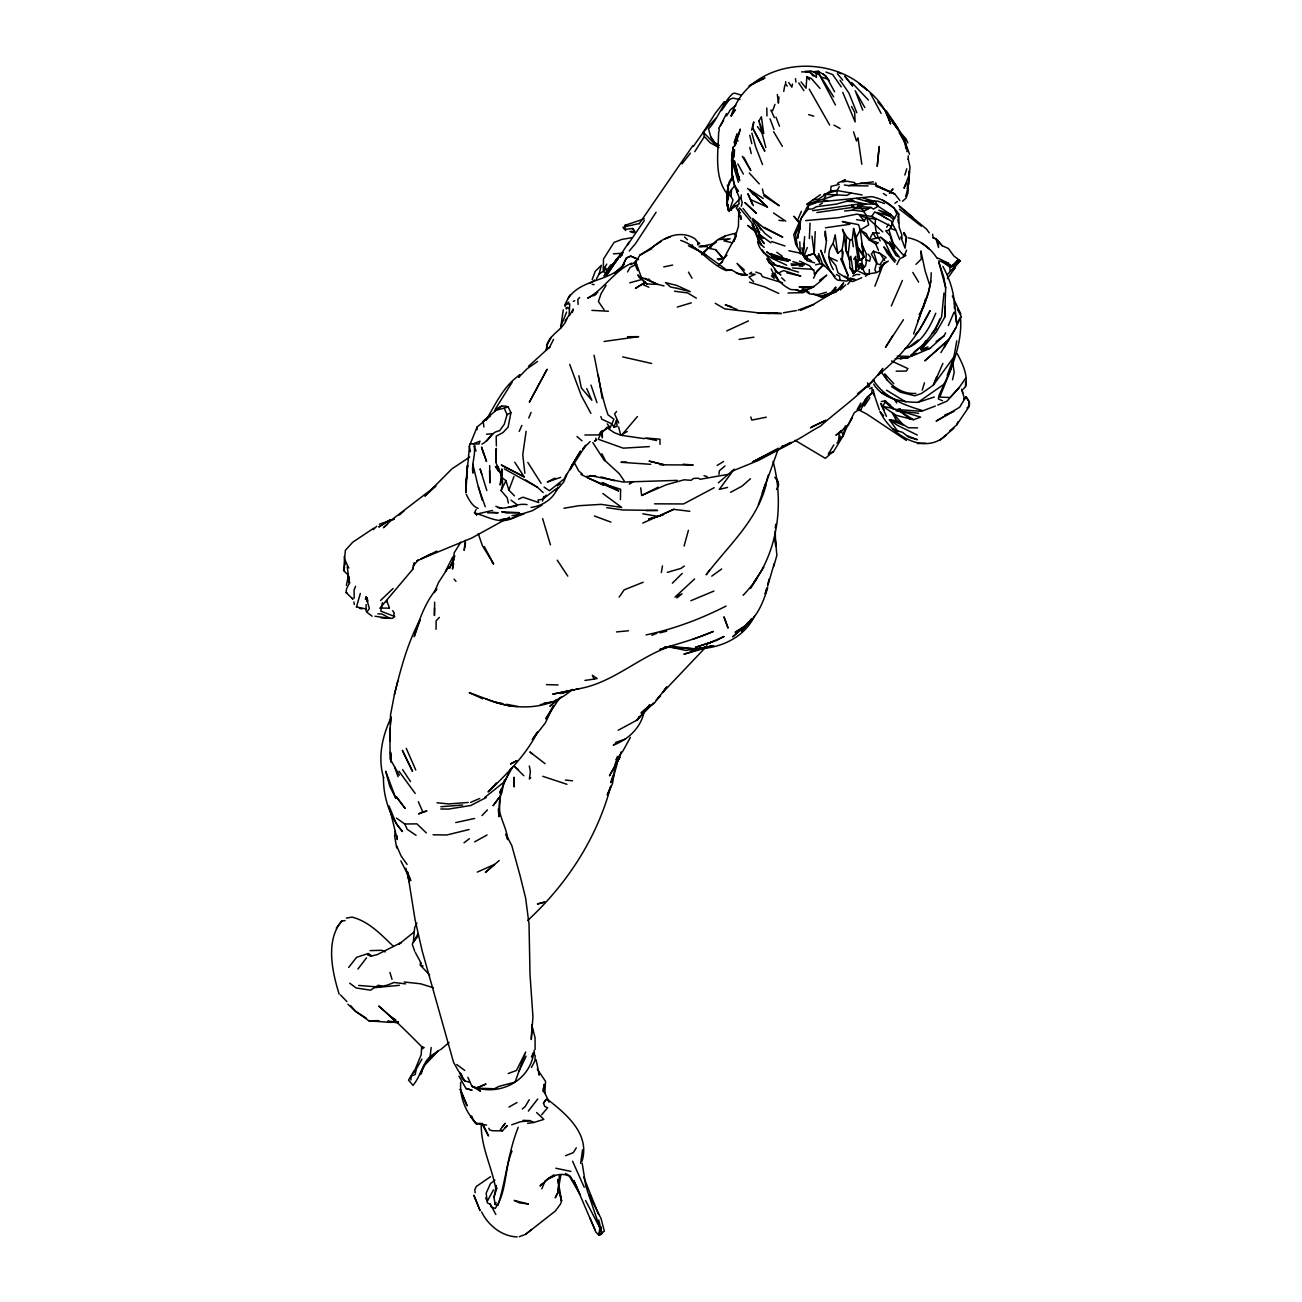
<?xml version="1.0" encoding="UTF-8"?>
<svg xmlns="http://www.w3.org/2000/svg" width="1302" height="1302" viewBox="0 0 1302 1302"><rect width="100%" height="100%" fill="white"/><g stroke="black" fill="none" stroke-linecap="round" stroke-linejoin="round"><path stroke-width="1.5" d="M498.389 467.304L498.389 471.047L495.411 466.572C502.312 472.87 504.134 481.968 501.091 490.61L507.227 497.738L508.366 503.044M732.147 172.157L732.212 151.683M499.04 470.575L495.802 462.064L495.867 448.995M963.285 389.086L965.547 386.58L965.596 381.746M957.54 322.457L960.502 317.574C962.715 345.697 949.663 371.558 939.832 397.077L949.955 397.549L958.89 387.931L965.645 378.264M501.888 476.076L501.97 468.932L500.163 484.93L502.214 477.736L505.941 480.715L508.87 490.154L514.485 495.867M814.661 262.858L806.996 260.677L807.11 255.745L814.206 253.565L819.772 262.711L817.851 255.778M954.382 308.428C954.822 293.699 949.728 279.23 942.892 266.357M434.559 607.888L434.429 615.488L434.64 602.191M436.024 629.305L436.154 620.745L439.376 617.441M620.436 499.626L620.631 489.259L610.54 485.988M738.787 208.743L738.462 226.255L733.791 241.537L736.346 235.516M366.008 611.094L366.155 604.519M624.439 264.176C608.734 283.657 575.728 277.879 565.296 304.196L564.97 306.214L566.142 304.245L569.739 303.822L569.088 315.263L565.068 320.91M804.652 236.573L803.253 253.385L807.028 257.991L811.585 261.035M825.501 227.769L849.994 224.27L842.28 221.486L858.555 224.66L860.28 229.933L863.844 257.308L861.729 259.684L859.743 259.993L856.26 237.517L853.607 228.501L852.257 239.568L849.864 239.731L846.544 236.785L842.443 229.282L844.38 235.467L842.117 249.626L842.28 259.342L847.993 275.389L847.602 278.677L855.284 279.702L850.108 277.928M727.509 198.978L727.851 187.423L729.25 181.71L732.31 176.958L731.61 159.902L733.286 146.768L733.01 164.491L738.429 182.264M835.705 287.254L832.694 292.787L823.954 297.214L820.374 296.482L830.562 293.048L835.705 287.254L835.558 292.185L820.374 296.482L813.18 294.203M477.037 429.644L477.134 426.991L490.48 415.924M945.643 332.824L944.096 335.802L929.84 348.464L921.181 349.701L936.268 332.091L944.682 317.346L945.675 287.807L943.836 277.293L938.905 262.402L945.675 287.807M856.26 237.517L860.28 229.933L868.711 224.904L866.172 215.042L861.175 207.864L858.555 206.416L858.213 204.105L812.725 210.647M504.346 779.996L501.791 792.983L498.422 799.282L499.284 797.605M466.621 476.353L467.548 465.156L465.742 492.612C465.758 477.053 468.557 461.201 469.355 446.081L477.134 426.991M807.11 255.745L814.206 253.565L815.231 231.642M495.802 462.064L496.387 448.36M906.924 151.699L907.071 148.379M908.178 159.349L908.324 155.833M902.514 201.289L906.208 197.871L907.543 193.852L909.414 172.271M809.356 238.526L810.039 223.179M805.661 220.591L838.374 217.727L856.732 214.179L871.77 216.457L875.514 219.257C874.651 226.678 876.034 234.572 880.233 240.854M582.027 1161.205C590.343 1134.123 566.468 1114.203 547.605 1099.458L549.118 1102.045L544.09 1091.434L544.773 1093.42L545.571 1081.392L537.287 1069.202M785.708 81.652L785.594 84.012L787.238 86.127M919.163 314.693C926.536 302.097 931.158 287.449 931.223 272.753M944.682 317.346L945.219 306.475M799.77 241.846L800.323 253.89M907.543 193.852L907.51 184.819M893.27 409.267L885.181 402.074L885.262 400.707L881.291 401.602M560.576 328.381L563.278 309.827M728.143 204.381L728.436 210.306C725.719 199.711 725.621 186.528 733.091 177.69L731.87 173.101L734.637 185.73L739.357 198.002L741.066 198.05L741.277 194.926M734.1 157.103L734.523 149.649M734.735 145.922L735.06 140.323M839.253 186.691L837.105 190.548L836.861 194.844L806.622 204.268L820.439 194.698M846.544 236.785L845.779 250.098L849.555 260.14L849.832 267.382L853.347 273.713L855.951 271.19L856.488 267.463L855.739 256.315L853.738 259.196M465.742 492.612L466.376 481.659M729.315 210.631L729.136 211.608L733.01 199.971L731.089 196.635L731.512 189.587L734.637 185.73L732.31 176.958M348.643 576.786L349.473 583.182L346.609 588.537L346.039 592.508L352.956 599.18L351.914 598.025M460.729 1082.239C459.362 1097.602 466.507 1113.568 477.15 1124.342M812.513 199.841L818.372 199.222L830.757 190.792L831.067 186.3L839.22 184.445M872.08 388.81L871.803 392.765L874.57 394.587M943.983 293.015L941.623 316.809L933.632 332.807M965.547 386.58C968.216 374.797 962.471 363.811 957.263 353.672M819.983 88.422L811.309 78.462L806.849 76.818L806.068 88.194L801.072 81.912M873.268 389.672L874.456 395.922M908.861 180.571L909.968 166.933L908.21 158.86M778.938 96.983L778.417 103.151L777.327 94.525M500.749 791.909L498.878 816.679L498.34 808.916M557.484 1193.202L555.254 1197.84L557.761 1192.925L560.902 1174.648M535.138 1049.445L535.041 1037.482L531.704 1024.837M557.761 1192.925L559.355 1175.722M800.063 226.206L799.705 229.917L799.2 222.43L808.623 204.219L808.168 209.15L800.99 218.378L799.933 225.344M803.253 253.385L804.278 243.246M465.221 540.314L464.179 550.372L465.546 542.983M606.504 275.536L629.436 241.651M859.743 259.993L863.844 257.308L861.566 243.393L866.383 254.134L865.749 259.749L866.627 260.254L865.586 265.738L862.803 268.782L861.908 269.172L864.007 266.373L862.201 263.98L860.183 263.606L859.711 267.984L858.099 269.335M366.725 601.28L367.083 597.976L365.292 599.18L366.676 598.057L366.008 596.707L369.394 608.571L366.806 612.184L372.063 616.204M413.434 940.793L414.654 927.561L416.949 923.199M853.347 273.713L850.824 256.315L849.555 260.14L848.237 254.004L849.864 239.731M496.404 1185.748L495.948 1189.654C492.205 1167.796 481.138 1147.664 481.219 1124.977M718.964 474.319L719.371 470.771L725.019 465.953M410.846 1079.96L411.286 1076.136L415.143 1074.541L416.412 1068.828L421.929 1059.112M414.085 1070.797L408.519 1080.107L413.011 1085.347C420.53 1076.608 421.881 1064.662 430.132 1056.459L431.19 1047.508M473.391 469.924L472.886 473.131C471.405 463.984 475.718 455.195 474.237 446.195L475.295 446.081M608.571 427.463L610.133 427.74L613.926 419.26L608.001 414.785C601.312 395.548 598.204 375.367 594.054 355.202M466.149 481.594L467.418 471.454M842.28 259.342L843.143 252.604L842.117 249.626L837.756 253.337L833.068 243.523L835.152 234.783L837.756 253.337M582.173 1163.142L585.867 1186.236L599.848 1227.819L598.855 1235.191L604.356 1231.155L600.792 1217.647M775.243 528.059L775.764 524.218M824.801 252.637L826.477 240.658L825.322 231.056L824.801 235.336L826.477 240.658M389.916 728.143L390.079 758.92L399.34 775.211M390.421 724.514L391.186 719.078M526.122 431.239L522.753 454.837L524.869 473.261M395.369 831.067L394.62 836.161L396.703 847.976M580.594 1163.386L582.58 1149.812M346.625 573.645L343.614 570.504L345.355 550.372L352.744 542.185L373.853 528.124M496.306 1185.438L494.028 1197.173L495.069 1204.464L497.982 1205.261C506.087 1179.791 508.057 1152.416 518.245 1127.32M752.621 129.37L753.793 121.9L751.579 130.119M386.45 601.947L386.661 600.515L389.444 607.904M661.351 572.538L662.474 565.914M905.606 241.879L906.436 237.013L904.109 232.57L904.564 235.288L906.436 237.013L905.085 248.21L900.805 236.964L901.879 238.478L901.749 235.027M783.739 91.352L784.878 85.021M947.205 375.367L953.861 357.074L956.791 340.864M512.158 382.251L495.134 409.381L501.758 406.094L505.485 406.061L508.138 406.891L510.937 412.669L508.089 427.137L503.028 432.524L496.192 436.219L496.371 445.902M600.759 1234.752L601.068 1233.157L598.855 1235.191L595.893 1232.099L573.824 1180.605L579.976 1194.357L569.348 1176.113C561.276 1172.239 551.69 1175.511 545.115 1180.898L541.811 1188.807M419.928 619.996C407.396 643.302 400.707 669.082 394.408 694.633L390.535 714.782L389.982 741.326M719.339 129.224L718.606 132.918C718.102 153.717 713.724 178.228 728.485 195.625M614.056 427.154L616.448 420.058L617.099 426.405L614.056 427.154L612.021 423.98L601.817 419.195L600.857 416.575M346.397 585.428L348.155 576.753M726.858 204.691L729.006 194.063L731.512 189.587M382.43 602.696L380.737 611.077L394.571 616.497L392.667 618.255L389.982 618.369L375.025 616.253M453.649 563.506L452.478 569.072L454.17 552.764L460.81 542.218M792.495 84.06L791.844 87.169L788.735 82.531M422.141 1070.081L421.376 1073.694L419.993 1074.541L424.387 1065.052M930.816 281.053L928.456 292.071L917.959 320.894M829.52 454.398L833.378 451.924L843.224 435.714L845.356 425.835M483.921 426.991L483.107 421.181L496.42 410.114L504.167 408.144L507.064 414.638L504.281 424.306L499.561 430.799C490.805 431.759 488.917 440.825 481.919 444.112M734.279 146.556L737.127 133.829L734.068 142.65M952.527 379.745L954.22 372.356L952.462 361.11M891.203 227.004L893.595 219.42L896.932 213.951L894.816 209.996M615.846 761.605L614.56 767.106L619.638 757.601L621.135 751.986M394.408 694.633L397.777 681.125M741.261 206.286L742.221 202.542L740.773 197.806L732.782 206.123L735.256 206.172L739.031 204.056L738.722 199.092M923.427 307.239L925.576 298.89M596.479 278.872L599.164 273.876L601.394 265.25L595.291 271.272L592.15 279.588M572.392 312.415L573.271 309.046L569.446 315.572M343.614 570.504L344.591 566.761M738.055 136.564L740.317 129.093L735.158 145.271L737.485 138.305M766.65 588.406L765.169 593.989L767.122 587.951M767.643 584.679L769.14 579.097M661.156 241.44L639.917 255.143L634.741 263.46L637.589 270.539M952.071 270.409L960.079 260.677L957.686 259.961L957.068 262.255L960.079 260.677L953.878 256.006L948.279 248.422L942.16 245.736L935.975 238.901L933.143 237.908L932.623 234.23M883.228 264.583L883.7 262.825M684.087 546.075L688.416 530.305M379.793 608.327L412.571 569.495L413.108 567.526M601.15 1226.972L598.855 1235.191L602.094 1233.612L598.692 1219.99M412.571 569.495L414.199 563.652M764.958 486.948L768.245 475.181M897.81 217.271L898.722 214.065C892.765 204.495 882.512 198.783 871.624 196.651L814.759 202.428M356.52 606.813L360.329 593.452M773.713 566.468L776.903 555.384L775.325 539.126M767.659 586.079L774.185 563.636M907.315 188.725L908.959 183.077M853.607 228.501L858.311 261.165L857.269 264.68L858.864 269.123M494.028 1197.173L496.794 1187.896L495.981 1190.565M881.535 266.064L880.136 269.237L879.387 267.349M922.272 390.112L924.469 382.788M511.995 1151.082C504.232 1169.424 506.983 1192.046 495.183 1208.451L491.212 1206.938L490.284 1204.204L487.387 1202.983L486.167 1193.234L490.496 1183.599L494.923 1180.182M720.413 125.61L726.5 113.551M644.539 709.411C642.016 726.597 629.11 739.259 613.258 745.151L616.562 743.019M904.841 175.038L906.794 168.821M414.28 562.659L413.255 565.882L418.219 560.023L416.689 561.211L431.271 553.822M500.961 789.37L499.789 792.951L510.53 768.912M613.079 775.227L610.687 782.6L613.079 778.238L617.018 764.274L616.92 760.449M861.908 269.172L862.754 266.584L860.183 263.606M905.606 196.309L907.771 189.783M762.24 492.986L765.25 484.084M542.429 501.172L544.073 496.387L542.674 499.317L538.068 500.001L538.702 502.572L523.013 497.201L518.473 499.203M467.857 1077.307L471.894 1086.193L476.841 1088.179L494.304 1088.765L499.122 1086.324L515.12 1082.125L525.65 1052.049L516.487 1070.439L508.236 1073.532M778.303 448.913L758.334 504.639M913.613 333.817L923.574 305.775M420.123 620.143L414.215 636.694C419.032 619.719 425.266 602.452 436.675 588.716M906.501 250.196L905.313 253.516L903.279 255.127L892.342 242.432L890.34 237.045M421.295 962.894L420.416 965.287L429.595 974.97M907.299 185.389L909.301 179.936L908.845 171.246M913.467 419.716L899.226 410.667L920.628 417.112L913.467 419.716L896.053 415.305L883.114 406.501L885.262 400.707L894.409 409.316L921.458 411.302L935.357 406.045M774.983 104.372L772.639 110.67L770.914 110.182L774.381 117.603M765.934 485.369C756.722 520.979 727.737 546.335 706.172 574.817L709.639 569.999M743.084 595.291C777.017 560.755 785.122 506.852 773.079 461.429M508.87 490.154L513.981 476.532M818.323 71.398L825.907 75.858L834.598 91.775M804.717 254.297L807.256 247.559M767.708 587.446C762.435 605.935 753.744 624.26 735.093 632.251L745.932 625.188L751.645 618.792L741.456 631.551L747.966 622.454M617.425 756.429L616.041 760.091L622.909 750.994L630.412 737.355M962.145 390.34L964.489 399.258L959.623 407.266L936.105 421.164L951.404 412.49M908.552 176.437L904.06 188.237L905.899 183.647M874.911 286.212L882.821 265.494M531.086 507.422C542.462 505.876 553.773 498.894 557.516 487.615M391.316 717.044C382.349 735.89 377.499 757.146 383.569 777.652M577.86 455.423L567.493 473.31M936.708 376.717L933.355 385.132L921.523 393.464L914.769 395.792L900.349 392.211L891.593 386.629M949.663 430.913L956.644 424.973L957.898 421.832M561.243 325.354L566.598 312.073M355.592 586.274L354.079 590.001L354.209 598.155M528.758 418.007L531.086 412.425M840.311 436.105L838.13 441.101L843.224 435.714L846.918 426.861M567.265 473.586L563.733 481.968L556.345 490.594M413.71 1072.897L421.181 1054.783L421.669 1046.662C407.786 1032.665 393.92 1018.848 378.719 1006.039L395.954 1021.614L391.284 1016.976L395.775 1019.905M948.361 325.565L953.992 312.252M572.245 464.733L570.081 469.827L585.786 445.251L583.231 448.376M801.186 253.662L797.361 246.843L795.506 234.36L800.242 224.335L797.573 238.152L800.242 224.335L797.41 220.656L801.397 211.315M454.837 555.987L449.418 568.388L453.959 559.616M625.253 226.385L625.823 225.051L644.376 218.785M891.3 305.954L902.416 280.451M531.428 1057.078L533.364 1052.651M942.502 400.739L938.351 398.965L939.067 395.303L951.29 368.206M942.892 363.421L933.355 385.132L953.861 357.074M735.386 110.068L731.122 115.943C748.357 59.42 828.625 51.462 867.23 90.196L859.222 83.849C873.577 93.549 886.06 106.878 890.568 123.999L885.034 110.296L877.825 102.061M519.205 431.418L521.874 425.428M940.939 352.582L955.749 328.006L960.502 317.574M813.587 278.221L816.875 271.06L823.385 264.892M935.764 313.212C929.677 327.746 921.214 344.07 904.939 348.692M724.286 101.621L715.107 113.551L703.308 132.251L704.382 136.596L710.127 142.732L717.321 146.621L710.876 137.101L708.548 128.947C718.378 118.287 722.187 103.59 732.587 93.76L734.653 93.093L741.245 95.144M776.513 489.487L778.71 484.783L776.366 478.225M519.238 1070.749L526.073 1056.166M475.165 1192.795L474.791 1189.735L476.353 1186.431L490.496 1176.699M553.366 706.107L545.326 722.984L532.306 739.569L536.538 733.254M639.152 716.621L637.557 719.908L649.682 704.821L643.66 711.901M833.068 243.523C826.526 251.384 828.495 261.49 833.313 269.579M501.091 490.61L505.941 480.715M850.304 420.741L854.226 412.767L858.555 409.821L860.801 409.739L867.555 396.833L871.868 393.041L864.642 400.544M896.883 264.583L899.682 258.952L905.948 255.534M476.158 509.473L474.481 512.825L476.711 514.86L474.481 512.825C488.055 516.617 501.872 526.203 515.787 516.162M345.079 920.612L341.808 921.035C325.24 940.304 332.238 972.041 339.155 994.126M566.435 474.4L564.173 478.924L549.411 490.724L544.09 487.127M452.673 556.996L445.414 571.448L448.832 566.598L438.628 582.319L434.282 592.556L436.691 589.334M549.281 347.878L553.545 339.415M419.993 1074.541L424.777 1065.117L437.846 1051.235L426.389 1061.309M836.861 443.071L838.911 441.459L839.09 433.859L841.776 430.669L835.917 435.259L848.123 425.396L852.143 417.503M925.673 340.929L921.181 349.701L929.84 348.464L911.742 356.13M512.516 767.236L504.346 781.786L484.914 797.361M939.881 318.844C934.266 333.914 923.346 345.616 910.814 355.12M889.689 241.602L894.816 248.617L889.071 230.21L892.537 224.09L891.626 221.194L874.732 211.852L871.77 216.457L891.089 226.304M551.137 337.348L547.41 344.493L546.352 350.092L546.97 344.216C551.006 333.507 563.213 329.585 566.858 318.86M531.509 1067.396L534.845 1061.016L535.203 1055.824L533.625 1053.367C529.344 1081.946 497.917 1097.049 471.894 1086.193L480.471 1091.19L477.346 1087.919M852.452 417.796L846.788 426.633M856.57 219.647L864.333 220.933L866.074 217.678L875.514 219.257M721.487 262.874L736.069 235.711M493.458 1189.882L487.42 1201.046L485.613 1197.986M879.42 233.172L872.975 232.814L869.166 239.812L875.725 244.011L878.443 250.261M645.418 281.704L643.627 284.959L648.884 287.221M495.069 1204.464L496.111 1202.56M568.03 298.483L570.113 294.757M631.535 237.761L621.624 239.454L614.023 242.481L603.526 258.935L603.233 270.035L606.732 264.111M758.936 121.07L761.377 116.741L763.769 133.601L758.936 121.07L765.836 147.565M857.188 409.43L860.801 403.083M518.619 375.448L518.798 377.157L520.198 374.716C503.907 385.278 495.704 403.962 486.085 420.107M627.548 271.939L630.152 267.382L636.629 264.257M854.389 272.834L856 270.019L865.179 274.478M841.125 287.189L843.631 282.843L835.558 292.185L830.106 292.983M417.975 933.957L413.222 942.176L417.486 936.87M553.236 706.026L545.798 718.818L559.697 697.953M886.662 227.329L888.517 224.172M609.515 267.707L604.177 276.008L609.515 267.707L618.043 258.284L615.472 262.386M731.122 115.943L734.702 109.873M734.54 234.93L736.2 233.188C726.809 234.995 715.661 238.233 710.859 247.299L707.767 248.145L703.764 252.083M944.113 347.585L955.749 328.006M606.048 285.35L601.003 293.796L598.415 301.494L604.03 309.648M529.279 1099.751L525.097 1106.7L522.248 1108.962M828.251 454.186L833.866 444.861M892.407 336.046L885.555 347.341L903.442 319.69M537.677 731.822C525.748 755.388 506.95 773.909 488.087 791.942L496.355 783.088L493.832 786.506M956.644 424.973L969.258 406.37L969.534 402.481L966.165 396.801L963.643 399.568M576.298 1147.827L573.336 1152.612L565.573 1155.704M754.476 616.09C744.288 637.427 721.259 647.891 698.556 648.852L713.805 645.971L685.715 650.414L668.154 646.606M414.622 940.353L412.246 944.145L414.654 951.16M485.646 420.041L490.04 414.931M880.429 264.029L883.261 259.554L886.109 257.568L878.492 252.295M739.927 99.554L732.945 98.106L729.12 99.717L721.487 110.686M718.59 128.442L723.57 120.614M726.549 115.911L729.527 111.207M694.763 151.683L704.382 136.596M543.471 1103.152L546.287 1099.344L543.471 1103.152L544.724 1106.44L547.621 1107.742L541.567 1114.886M750.44 588.585L757.146 578.218M656.11 212.226L635.457 243.702L629.257 251.009M753.695 582.499L763.802 567.2M869.882 397.647L864.316 406.061L867.555 396.833L857.725 410.488L860.801 409.739M606.537 275.275L615.537 261.783M621.917 253.255L615.504 260.4L621.917 253.255L613.405 253.825M610.589 264.941L606.992 270.295L605.072 267.089M627.597 244.874L644.262 220.591M619.166 597.113L624.179 589.839L643.204 582.238M666.673 686.935L654.401 703.08L641.04 712.975L650.007 705.098M666.298 687.44L662.816 692.404L706.872 646.02M601.361 431.353L598.871 434.901L584.842 435.014M693.396 146.312L703.308 132.251L715.742 118.319M732.408 207.23L730.601 209.768L731.529 210.257M947.351 278.709L955.31 267.447L952.527 270.328M781.639 446.619C795.75 442.355 807.256 433.013 820.211 426.275C841.401 407.445 865.944 391.284 882.821 368.45L877.792 375.35C899.601 357.725 918.122 336.062 930.1 310.625L919.196 330.252L915.273 334.744M602.435 431.06L600.84 433.289L608.587 426.91L600.352 432.834M692.908 145.612L639.152 223.765M889.608 193.396L892.993 188.888L889.429 193.087M596.462 439.897L594.542 441.118L596.462 439.897L595.828 438.286M884.611 260.514L880.266 253.711L873.496 251.172L871.347 254.02L876.523 263.216L874.814 269.856L876.344 272.509L879.289 271.304L879.989 268.033L886.223 261.832M713.17 243.376L701.794 254.769M824.378 197.676L825.712 195.935L824.231 194.34L837.105 190.548L862.136 194.958M357.92 969.046L366.513 957.833M847.814 284.308L850.564 280.744M682.02 163.922L690.418 153.115M528.352 1111.094L537.742 1099.002M336.274 928.147L341.808 921.035M502.36 1126.995L505.257 1123.268L500.407 1129.485L502.409 1130.868L507.275 1125.612L505.143 1127.516M616.562 411.416L614.577 413.938L618.727 422.971M348.643 967.451L356.618 957.312L368.189 953.52L371.216 955.782M607.741 270.735L605.3 273.566M903.49 256.608L905.118 254.622M947.286 274.738L960.079 260.677L955.961 265.494L957.898 262.532L951.502 265.901L954.822 265.95L949.874 267.073L941.802 261.458L938.482 260.97M582.954 448.718L590.148 441.606M623.056 433.501L637.41 416.542M546.238 495.134L542.674 499.317L555.97 488.95M618.19 730.259L636.45 720.397L640.063 716.149M958.89 387.931L946.977 401.162L937.749 405.052M894.832 218.394L890.845 214.553L874.716 204.023L865.83 204.105L858.555 206.416L852.777 210.143L844.64 211.022M617.473 259.049L611.305 265.852L621.933 254.15M829.374 454.903L825.37 458.337L795.099 440.336M530.711 777.571L529.409 778.97L530.402 771.468L529.312 766.048M931.565 333.865L936.577 328.56M951.16 266.812L957.686 259.961M593.712 295.7L595.877 294.154L587.69 298.093C603.965 289.337 614.007 271.093 631.649 263.134M823.385 265.006L814.45 274.559L813.848 269.742M527.635 920.53C567.005 884.091 596.983 838.195 610.817 786.115L607.253 795.001L612.558 783.413L614.609 769.498M481.952 815.573L487.42 809.925M737.974 206.139L736.232 207.929L739.764 212.714M636.45 720.397L653.409 703.113M656.224 700.232L660.472 695.919L657.477 698.539M550.29 346.527L528.514 366.285M615.504 260.4L623.3 252.523M579.683 297.523L577.795 299.444L578.153 304.424M518.798 377.157L527.147 368.726L537.531 361.451M964.489 399.258L966.165 396.801M967.012 407.982L969.306 405.654L968.753 400.886L965.661 396.605M542.576 1183.437L540.037 1185.992L550.241 1177.301L554.668 1175.739L548.044 1178.994L553.887 1174.811M672.369 583.198L682.232 573.385M920.286 347.667L927.529 340.457M373.3 529.621L376.75 526.236M915.973 264.355L921.263 259.131L920.921 250.928L925.071 270.588L930.067 286.294M556.751 699.565L549.883 706.286L561.683 696.7M380.575 600.466L393.058 588.488M840.376 289.955L845.747 284.812M707.767 248.145L715.53 249.675L723.359 258.707L727.021 255.241M718.362 265.201L722.594 261.263M694.601 578.951L675.038 597.081L682.02 593.81L676.959 597.878M939.588 440.353L953.91 428.293M599.164 273.876L605.267 269.888M746.127 625.009L732.652 636.857L745.932 625.188M750.489 478.729L741.977 486.199L730.585 492.302M387.443 524.267L383.472 527.733L391.381 520.068L435.877 486.004L424.826 496.095L452.006 468.801L469.745 457.051M399.209 515.104L404.222 510.775M718.346 482.863L734.182 469.176L719.306 489.406L727.558 487.436M486.802 440.89L493.116 433.647L486.574 434.201M499.219 860.508L485.369 872.421L494.483 864.414L477.264 872.112M632.186 481.561L629.338 483.986L633.374 481.545M440.597 1049.705L449.076 1042.511M729.641 110.475L735.89 105.267M595.063 294.561L597.781 292.299M735.256 206.172L730.975 209.589M414.231 931.939L398.949 944.178L401.179 942.567L377.434 954.529L371.151 956.189M519.27 1236.688L525.52 1234.377L531.525 1229.576M722.773 237.892L725.507 235.727M857.416 393.822L872.031 382.186M908.519 347.504L918.056 340.017M839.953 431.759L841.222 430.767L843.224 435.714M464.033 842.785L469.387 838.667M836.079 291.567L842.98 286.277M914.183 351.849L921.735 346.186L921.181 349.701L927.935 346.918M557.305 485.89L560.202 483.742M729.12 99.717L722.822 104.258M819.609 280.304L826.737 275.113C818.974 282.697 810.674 291.388 798.94 291.274L795.896 289.532M711.738 576.151L721.666 568.974M525.52 1234.377L555.368 1211.006L560.592 1203.911L561.536 1200.916L557.956 1179.498M936.057 341.547L944.096 335.802M590.245 283.152L594.77 279.93M651.374 248.487C662.881 237.42 680.051 229.136 695.073 238.852L698.474 243.018M494.451 411.286L501.758 406.094M894.93 203.275L897.371 201.55M843.908 428.374L848.123 425.396M684.347 566.028L680.962 568.421L667.356 572.343M873.642 384.106C882.658 398.9 901.977 402.351 918.073 402.302L944.406 383.944M876.083 272.688L866.286 274.266M430.132 1056.459L439.425 1050.112M726.093 606.048C701.046 618.857 673.655 629.159 646.085 634.904M751.531 272.281L749.415 273.729L755.176 274.364L749.008 277.033L753.565 281.688M422.466 1048.68L424.143 1047.54L421.669 1046.662M883.667 264.192L888.322 261.084M572.359 689.425C548.386 711.201 513.541 710.632 485.19 698.621M865.407 276.252L868.532 274.185M619.264 257.226L622.161 255.306M631.112 264.631L636.645 260.97M806.573 290.574L803.383 292.673L788.101 292.983M711.397 245.346L716.409 242.172M645.255 282.16L635.409 288.344L645.304 282.453M863.193 198.067L875.367 201.647L878.183 206.172L873.447 209.101L870.908 207.409L863.552 211.494L852.777 210.143M842.003 287.335L813.164 304.538L798.126 310.153M717.125 465.465L723.57 461.494M778.287 448.246L752.426 461.998L789.484 443.64L781.46 446.684M946.066 435.259C923.802 455.96 890.47 434.396 880.038 411.578L883.667 415.712M565.296 304.196L568.811 302.08M851.183 192.924L847.032 195.381L824.231 194.34M861.712 277.749L852.419 281.655L844.917 276.17M542.039 505.046L532.095 510.823L516.813 515.511M627.255 431.499L620.761 435.226L613.991 432.541M508.968 1107.091L517.008 1102.501M651.505 248.845L639.917 255.143M474.628 841.857L487.062 834.989M895.174 358.685L908.031 357.773L916.315 353.2M819.723 204.642L822.311 203.226M714.18 487.697L683.534 503.955L654.58 503.825M358.685 985.435L375.741 986.802L378.638 985.24L381.991 986.298L387.589 985.061L394.018 982.489L405.573 983.856M791.258 443.071L758.627 460.355L732.147 471.145M869.655 388.712L872.112 387.41M509.603 517.138L471.584 538.117L420.872 559.014L430.653 554.196M486.167 797.573L470.787 805.499L448.409 809.095L440.808 808.965M689.8 511.295L673.704 509.342L642.749 523.062M507.064 414.638L510.937 412.669M432.199 553.399L436.854 551.055M555.026 478.127L547.263 482.049L560.641 477.346M640.714 487.859L641.642 495.476L658.177 487.192M422.759 811.846L418.512 813.929L426.91 810.983L422.759 811.846L418.333 801.723M852.712 276.187L856.26 274.462L859.743 274.576M706.921 646.264L699.695 649.747L683.908 654.222L695.821 650.251M875.725 244.011L878.264 242.807L869.166 239.812L860.28 229.933L866.237 233.611L869.166 239.812L880.754 237.306L889.347 243.816L899.373 257.129L896.036 255.55L889.347 243.816L884.79 241.456L880.754 237.306M658.828 516.276L673.704 509.342M726.744 330.936L748.422 320.91M862.754 266.584L859.711 267.984L855.365 259.619L858.311 261.165M837.479 183.256L845.258 179.725L842.068 181.954L847.065 181.238L854.389 182.492L855.788 184.135L873.496 181.857M787.205 444.015L790.884 442.371M774.576 268.798L775.683 271.695L778.157 273.046L783.723 270.572L800.763 276.073L786.831 272.834M800.6 310.381L813.701 304.635M641.642 495.476L666.185 484.8L684.103 479.803L691.102 480.324L693.608 478.42L698.311 478.225L700.199 479.266L727.509 474.465M701.68 253.223L704.626 251.937M866.107 387.459L869.736 385.897M470.706 802.357L479.738 798.468M690.841 600.727L713.903 591.075M651.928 635.278L656.875 633.211M473.358 443.852L479.982 441.15L478.973 444.015L470.006 443.868M379.387 524.201L394.343 519.205M664.557 239.145L670.481 236.899M629.712 282.827L640.909 279.735M692.859 639.266L713.35 631.454C696.049 639.005 677.968 643.644 659.951 649.389L670.823 646.15C637.899 657.201 611.305 684.413 576.151 689.149L578.755 688.839L552.715 694.161L574.556 689.637M944.715 415.029L954.041 411.497M573.303 301.315L574.752 300.778M809.063 205.277L816.24 202.721M511.702 1124.798L520.279 1121.787L529.995 1120.631L533.869 1122.47L543.829 1119.394L536.652 1112.575M736.623 191.801L738.527 191.134L734.637 185.73M826.444 292.234L818.177 294.594L809.502 293.91L803.188 289.386M615.83 742.335L624.797 739.308M658.112 516.438L663.223 514.729L648.673 519.059L658.112 516.438L642.781 513.785M897.794 409.512L900.333 408.665M918.073 402.302L934.331 397.012M851.654 279.425L846.414 281.102L837.642 280.158L834.794 277.863L824.573 261.572L820.797 250.31L828.267 268.131M504.167 408.144L508.138 406.891M900.3 359.092L908.975 356.357L897.224 356.13M677.3 307.06L691.329 302.829M469.078 829.537L446.749 834.989L433.078 834.794M816.875 212.535L852.159 207.441L856.716 208.499L858.213 204.105L865.83 204.105L854.73 201.664L851.866 199.857L836.47 204.089L816.452 206.692L812.562 208.971L808.168 209.15M498.259 507.731C508.008 509.782 517.138 502.653 527.082 504.671M574.361 689.637L560.12 693.478L568.209 691.541L561.357 693.12M476.223 514.176L492.563 510.465M798.94 291.274L805.678 289.532L801.934 288.979M718.346 259.944L721.796 259.082M624.618 225.36L625.823 225.051M829.423 452.917L833.378 451.924M660.033 632.837L666.722 631.161M925.576 443.217L917.389 443.559M815.589 264.827L820.683 263.622M796.319 310.56L783.365 312.789M540.444 704.626L551.446 702.169L544.106 703.047M639.266 223.521L624.765 226.711L625.611 230.6M650.772 464.309L620.94 462.291L626.685 462.031M455.733 822.571L474.579 818.47M699.076 246.843L713.984 243.751M844.347 185.014L848.741 185.633L855.788 184.135M663.743 266.91L672.629 265.055M505.225 518.831L500.228 519.872L512.337 518.391L524.153 513.753L511.979 515.657M594.135 679.107L597.13 678.488L592.345 675.266L594.135 679.107L584.923 680.425M766.276 417.193L751.84 420.09L750.782 416.998M346.348 918.105L351.963 917.096C368.905 921.328 381.112 934.657 393.318 946.245M889.071 230.21L885.702 230.812L889.901 235.499M563.912 508.268L578.69 505.729L601.198 504.362L621.689 507.422L602.859 493.539M739.162 339.383L753.891 337.185M381.991 986.298L375.741 986.802M508.333 507.308L516.52 506.169M604.095 341.466L638.647 336.648L627.499 336.746M527.603 1123.333L533.869 1122.47M347.878 1004.233L355.43 1011.247L368.905 1020.817L378.915 1020.605M818.991 73.758L813.587 71.756L818.421 71.138L818.991 73.758L833.638 96.901M837.105 190.548L830.757 190.792M634.774 231.268L632.609 228.485L624.553 229.461L622.991 227.199L624.358 227.476M717.19 258.952L721.568 258.431M739.292 274.315L731.594 269.953L726.077 270.539C708.972 263.574 698.084 245.818 680.686 240.414M873.007 380.493L874.326 380.363M616.497 631.926L628.459 630.77M791.535 265.494L802.52 264.485M440.873 806.735L462.649 805.01M468.199 802.455L448.653 803.936L437 802.764M718.167 239.617L730.145 238.754L723.879 240.903L732.554 242.807M586.453 476.483L595.665 475.848M399.421 985.321L374.276 987.697L370.549 990.187L356.195 987.99L349.717 983.189M649.324 446.602L623.219 448.165L598.367 439.262L600.824 433.127L602.354 437.83L602.338 430.539M746.29 274.527L740.773 274.852L747.494 274.868L736.33 273.208M758.008 313.164L781.314 313.473L758.008 313.164L777.506 313.098M868.06 185.942L848.741 185.633M700.736 246.762L707.377 246.452L699.971 246.062M677.284 480.373L623.202 482.065L589.92 475.588M900.805 358.066L908.031 357.773M370.094 950.606L381.763 950.281L385.099 951.925M799.33 286.928L814.206 286.652L809.502 288.23L799.33 286.928L804.62 286.896M646.166 510.596L657.559 510.433L622.991 509.977L606.699 507.666M896.15 371.184L906.404 371.07L907.901 368.596L891.496 360.963M487.632 512.874L498.161 512.76L492.563 512.304M396.524 818.095L404.727 824.003L416.917 823.873L426.307 832.906M801.625 71.903L807.728 71.887M731.594 269.953L726.711 269.953L703.178 252.979L688.4 245.785M482.472 1123.447L475.718 1123.447L470.706 1116.091L472.203 1116.823M660.081 464.814L693.201 465.009L683.127 464.228M813.587 71.756L817.461 71.789M502.409 1130.868L492.595 1130.771L489.666 1129.973L488.836 1128.297M917.552 427.902L908.471 427.772L896.557 420.66L889.429 419.749L897.42 430.864L902.432 432.297L908.926 437.309L917.324 439.653L906.957 435.698M799.33 266.096L802.764 266.161M380.705 608.034L389.396 608.18M546.433 684.624L558.053 684.933M856.374 198.474L865.716 201.061L877.581 201.126L884.514 203.519M377.922 613.86L381.942 613.974L389.982 618.369M368.905 1020.817L390.356 1022.396L398.379 1021.81L387.687 1021.256L398.461 1023.03M646.768 283.95L638.908 277.098L637.931 274.901L646.768 283.95L657.64 284.357L664.02 285.919M381.014 617.864L388.061 618.125M790.965 263.932L803.464 264.436M517.936 706.481L510.01 706.156L494.841 702.071L469.192 692.615L482.7 698.816M523.046 1120.355L529.995 1120.631M846.463 201.273L854.73 201.664M792.544 268L812.383 269.351M591.905 310.364L608.425 311.243M918.594 413.287L896.248 410.83M950.997 265.738L948.084 263.069L941.802 261.458L950.997 265.738L954.822 265.95M758.138 312.822L724.726 308.883L715.254 303.301M763.916 313.18L769.677 313.538M860.378 183.224L874.602 184.184L876.588 185.454M798.338 290.053L790.753 289.516C781.916 285.35 775.032 277.847 771.191 268.896M858.555 206.416L870.908 207.409M865.749 259.749L869.671 261.1L870.55 257.226L868.043 254.085M764.258 247.396L757.666 241.749C760.287 255.371 775.943 259.716 786.636 265.217M517.171 1236.9C501.954 1236.509 488.055 1225.263 481.61 1211.934M647.029 438.074L660 439.213L660.016 444.324M644.474 438.676L620.761 435.226L618.613 426.893M565.393 780.077L572.506 780.793M915.794 393.383C900.626 394.587 888.371 383.846 881.145 371.509M868.092 208.662L856.716 208.499L851.687 205.26L852.159 207.441M404.255 982.017L420.53 983.775L433.306 987.73M778.938 220.298L783.592 220.884M674.485 291.225L687.668 292.917L696.342 298.207M486.623 1125.042L475.718 1123.447L470.706 1116.091M664.638 646.899L697.416 649.063L712.601 645.792L691.167 650.316L697.416 649.063L670.774 646.329M466.002 1088.505L471.845 1090.099L466.002 1088.505L458.971 1076.168M592.101 284.308L594.135 284.633M822.05 199.694L827.567 200.703M819.121 296.335L823.954 297.214M359.45 608.36L362.216 608.864M883.114 406.501L893.449 408.454M494.841 702.071L502.539 703.536M506.397 704.268L514.095 705.733M816.061 73.237L816.452 77.388L810.137 72.391L805.271 71.447L811.146 70.91L819.609 75.077L835.428 104.99M908.226 237.827C920.368 240.089 930.767 248.275 937.277 258.61M644.995 438.09L656.582 440.483M555.824 1168.236L570.911 1171.393M356.309 606.878L365.813 608.913M788.866 250.733L802.048 253.565M608.18 427.316L610.133 427.74L607.237 423.931M804.392 264.973L792.837 261.621M782.6 282.827L762.484 276.691L760.807 273.794L755.811 272.053M622.714 356.894L651.635 363.47M670.79 646.443L676.08 647.647L670.497 646.248M774.983 256.575L788.442 261.214L780.484 259.83L774.983 256.575L790.119 260.091M423.134 965.954L420.416 965.287L420.334 961.722L415.289 952.364M790.005 268.814L774.251 264.827L761.865 249.87L763.965 252.979M470.071 1082.385L464.879 1081.002L461.933 1077.844L459.362 1072.132L464.879 1081.002L462.243 1077.649L461.282 1073.776M645.108 278.319L657.64 284.357L641.349 277.293L635.409 261.035M600.987 476.923L614.658 480.682M785.008 245.997L771.63 241.505M367.766 955.082L370.517 955.847L368.189 953.52M797.41 220.656L793.894 216.262L799.2 222.43L793.781 234.734L795.717 244.271L796.987 244.63M933.143 237.908L936.284 238.836L942.16 245.736M798.565 272.134L775.276 265.234L773.437 262.662M603.168 271.76L606.895 272.867M808.64 114.625L813.799 116.171M883.147 265.657L877.222 263.867L873.496 251.172M731.659 306.767L725.23 304.814L736.867 309.404M749.496 282.209L764.697 286.961L778.775 293.438M865.716 201.061L874.716 204.023L871.722 201.55M704.024 475.653L707.181 476.678M542.755 776.317L566.923 784.292M638.419 259.44L630.673 256.12L626.392 257.991L622.47 265.966L614.56 273.339L622.275 266.975L626.392 257.991L630.673 256.12L638.533 259.521M922.19 410.455C903.409 404.971 884.042 397.289 873.186 379.956M495.867 506.348L501.726 508.366M631.177 231.203L634.92 232.505L632.609 228.485M770.914 253.678L789.972 260.351L772.883 256.364L767.252 252.311M822.197 77.306L826.949 78.983M866.074 217.678L859.515 215.367L864.333 220.933M890.552 228.468L895.922 230.373L899.715 239.666M825.956 72.066L832.613 74.507L841.222 86.876M594.363 515.966L610.898 522.118M892.814 428.944L897.843 430.864M587.983 477.98L618.564 490.805L602.191 482.537L615.455 488.803M751.449 200.02L767.35 207.034L749.447 189.506L763.249 198.522M875.741 186.007L894.751 193.949L899.959 200.589M629.875 231.398L633.244 232.814M837.544 72.131L841.304 73.758M771.533 256.95L776.757 259.212M877.239 186.007L894.751 193.949L877.32 185.828M837.284 260.97L828.723 257.064L835.819 265.559L837.967 272.785L849.946 280.288M799.558 261.084L809.665 265.754L812.904 270.23M580.887 474.4L603.412 485.337M917.34 435.047L897.583 425.428L889.429 419.749L903.702 425.266L892.309 412.815M937.928 258.105L948.084 263.069M895.255 409.365L902.481 412.994L909.789 419.098M881.275 392.586L897.941 401.081M858.555 409.821L866.611 413.938L906.42 440.45M836.356 274.527L839.513 276.138L840.05 280.272M604.633 483.595L618.564 490.805M524.185 476.874L501.433 465.074L524.185 476.874L514.746 462.21M764.193 227.345L782.762 237.192L763.948 227.915L752.637 218.459L765.104 233.611L771.435 238.233M543.178 492.579L537.384 487.225L504.33 468.899M833.98 125.155L840.083 128.524M346.039 592.508L347.504 593.321M821.041 263.997L824.475 265.999M565.475 1173.428L570.178 1176.178L577.356 1188.059M478.127 508.382C472.317 506.315 469.094 499.984 466.295 494.386M348.92 567.9L347.227 566.891L349.473 583.182L349.099 577.242M806.101 290.59L809.16 292.429M886.532 390.226L905.655 401.879M710.876 137.101L714.505 142.439L719.29 145.385M885.181 402.074L889.868 404.938M693.754 247.413L706.091 255.322M525.683 479.982L537.384 487.225M887.866 219.273L877.157 212.503L889.559 216.034L893.595 219.42M366.464 1018.245L355.43 1011.247L350.661 1005.632M763.688 195.707L779.231 205.716L763.525 193.9L762.451 189.034M883.423 193.526L886.516 195.528M766.732 251.823L778.173 259.228M773.486 212.991L785.724 221.161M606.407 427.382L613.633 432.248M416.054 835.298L407.314 829.423L404.727 824.003M772.77 265.234L768.961 262.581L766.992 258.561L777.034 271.874L780.923 274.999L778.157 273.046M882.431 200.003L894.458 208.466M776.806 252.279L782.274 256.25M770.898 242.823L758.431 233.676L756.657 227.411L759.684 232.798M456.725 1064.548L464.749 1070.439M569.267 308.802L567.119 307.223L566.484 309.03L565.931 307.923M752.572 229.054L747.787 225.458L755.127 231.593M921.263 242.79L929.433 248.959L928.261 248.047M511.019 500.131L517.22 504.802M899.47 209.183L921.36 226.174M545.115 763.721L529.898 751.938L532.697 754.2M929.254 232.846L926.454 229.054L899.536 206.644M882.756 231.886L868.353 218.557M898.901 205.586L912.572 217.092M576.998 436.561L582.027 440.825M518.391 769.775L514.681 766.601L523.811 775.732M582.466 474.172L578.69 470.901L574.931 463.789M903.035 136.694L906.257 139.509L907.819 142.878M747.543 188.399L767.35 207.034M771.354 275.861L774.153 278.384L772.021 273.68L778.515 279.816M744.467 270.116L737.03 263.378L745.558 274.087M684.559 237.045L687.472 239.731M781.623 277.733L784.976 280.906M763.021 238.38L759.766 235.271L757.259 227.655L752.231 219.875M819.153 260.97L813.62 253.467M703.308 132.251L717.321 146.621M340.489 994.956L346.902 1001.58M648.64 278.921L650.333 280.679M851.671 82.482L868.418 100.042M823.173 73.856L829.211 80.447M749.301 172.987L759.261 183.859M884.725 373.804L893.774 383.748M806.849 76.818L809.551 79.845M715.53 249.675L723.359 258.707M887.427 114.381L898.445 130.509M895.76 260.774L883.895 246.875L887.134 252.946L894.848 262.288M813.262 76.037L810.137 72.391M454.089 579.13L455.977 581.327M837.398 73.823L842.801 80.138M714.505 142.439L718.932 147.663M892.391 122.209L906.257 139.509M739.601 207.897L751.645 222.561L756.12 231.886L752.654 223.423M892.912 122.062L897.648 127.873L905.362 142.536L909.48 154.189M731.089 196.635L729.006 194.063L727.851 187.423M395.759 823.027L402.464 831.555C389.477 816.793 383.227 796.743 383.472 777.229M862.461 253.418L858.099 247.95L863.844 257.308M742.986 208.385L750.928 218.59M835.184 276.447L822.359 263.557L818.551 253.516M749.447 189.506L753.435 194.682M774.771 477.264L778.45 482.049M849.832 267.382L852.403 270.751L855.951 271.19L855.365 259.619M889.966 117.554L897.648 127.873M415.208 793.488L398.998 771.272M918.626 282.078L912.816 272.444M407.103 864.398L401.114 856.032L396.703 845.909M757.455 126.603L761.833 132.771M491.993 561.715L493.539 563.896L484.344 546.71M957.296 309.062L959.639 312.382M899.08 132.478L905.004 142.829M840.067 80.268L848.953 93.109L856.797 112.688M604.502 460.778L592.817 442.599M624.26 480.959L619.231 473.619L605.723 461.282L601.784 453.698M886.174 110.67L895.939 125.106M870.371 93.256L881.08 113.339M798.761 82.921L803.904 90.684M957.702 309.355L961.462 317.086M557.24 560.185L567.786 576.119M402.578 769.612L410.488 781.558M795.717 244.271L797.361 246.843M740.024 212.844L738.169 209.915L741.033 219.403L740.968 216.002M527.831 462.422L541.095 483.351M848.237 254.004L845.779 250.098L844.38 235.467M392.699 610.638L394.343 613.275M801.853 253.255L805.547 259.293L802.699 254.004L801.967 247.689M752.458 204.495L747.869 193.754L753.37 205.602M493.539 563.896L482.342 545.554L478.273 533.674M773.648 131.714L782.372 146.361M742.335 156.321L750.815 170.595L743.8 157.347M809.242 89.138L829.683 125.073M688.481 272.118L692.029 278.237M728.469 197.871L727.216 195.674L728.257 199.32M864.837 107.61L855.202 90.733L862.77 110.165M757.894 224.611L760.889 229.868M872.975 232.814L875.823 237.827M884.432 375.106L887.427 380.379M458.662 1071.367L453.568 1062.351L422.173 950.916L415.094 919.847L407.396 871.754L410.781 880.608L400.853 860.882M894.783 399.763L896.639 403.067M892.977 414.15L896.557 420.66M886.483 416.428L880.624 403.457M737.811 163.922L743.344 174.029M481.919 1123.838L488.494 1135.946L483.107 1124.44M892.537 224.09L895.922 230.373M490.284 1204.204L495.834 1214.473M884.79 241.456L890.959 254.948M590.896 413.401L581.31 395.629L569.706 364.414M851.541 106.487L854.665 112.379L855.121 121.932L842.752 92.361M585.607 1200.542L599.848 1227.819M847.993 275.389L840.636 258.675M589.057 1194.845L600.141 1216.735M584.224 1187.294L572.571 1161.205M497.397 465.904L501.84 475.002M415.761 770.019L406.257 748.373M736.883 138.809L737.957 141.039M862.803 268.782L864.902 273.355L869.345 273.99L869.313 269.449M952.332 296.042L960.811 314.042M345.16 560.251L348.139 567.021M774.836 272.948L777.685 279.442M586.746 388.582L591.857 400.284L581.327 387.931L578.853 375.741M590.099 1218.233L594.965 1229.674M881.324 403.669L884.107 410.309M396.264 823.661L389.054 806.003L397.24 839.546L396.915 835.672M485.255 506.771L478.322 487.013L472.838 464.358M879.371 409.935L873.919 393.871M598.595 1214.408L583.687 1177.138M775.959 117.131L779.507 126.245M762.549 164.589L755.697 146.98L751.905 133.129M692.176 244.825L692.762 246.355M770.052 118.873L774.039 129.5M474.237 446.195L476.027 451.062M901.716 234.393L899.145 227.313L898.722 214.065M727.281 185.161L728.485 188.513M596.951 402.644L590.994 385.099M394.539 766.829L398.07 776.708M393.757 614.218L394.571 616.497M486.541 461.413L481.528 447.058L483.384 453.129M482.879 451.045L486.476 461.413M806.312 259.196L806.638 260.156M538.54 1072.783L539.305 1075.127L536.098 1059.747M875.774 182.833L877.027 186.674M853.542 131.86L856.472 140.99L857.985 137.849L861.81 164.28M733.368 160.748L739.292 179.139L734.263 161.123M481.805 474.172L480.113 468.834L486.818 490.545M389.933 972.48L392.016 979.267M731.61 159.902L733.01 164.491M757.683 237.989L758.854 241.846M542.625 518.619L550.469 544.887M935.975 238.901L938.53 247.494L938.368 241.407M478.452 486.769L482.147 500.033M867.604 382.869L868.662 386.743M734.474 160.764L737.388 171.62M738.364 175.233L739.813 180.653M903.149 136.905L906.127 148.607L905.069 139.184M405.931 868.255L409.251 881.828L407.51 871.933M749.757 135.278L751.775 143.659M367.083 597.976L367.864 601.182M961.804 389.233L962.666 392.927M749.789 147.435L751.221 153.587M726.662 202.38L728.436 210.306M904.109 232.57L904.564 235.288M347.536 573.922L348.415 578.446M469.355 446.081L470.413 451.648M598.253 375.106L602.191 398.412M353.867 601.947L354.323 604.502M531.981 1028.206L532.583 1031.705L532.062 1024.658L531.281 1039.517L532.941 1016.732L530.012 974.449L529.035 924.225L525.617 897.973L519.986 875.302L511.832 845.649L505.827 833.996L507.65 839.627C506.852 826.168 496.908 814.938 499.642 800.811M897.827 219.192L898.461 223.033M955.001 312.399L956.807 324.312L954.464 302.455M852.257 239.568L853.331 246.745M795.441 78.69L795.929 82.107M811.992 236.199L814.206 253.565M557.842 1179.547L558.346 1183.502M861.729 259.684L862.201 263.98M344.233 556.524L345.095 564.889M534.097 1050.258L534.455 1053.936M775.276 540.672L775.715 546.335L775.211 530.89M390.535 752.41L391.3 762.37L390.698 752.8M620.061 255.29L620.191 257.357M949.874 267.073L950.102 271.288M727.606 204.235L727.769 209.622M766.78 108.017L766.976 115.959M489.601 470.608L489.796 482.977L489.682 465.611M543.406 1088.765L543.276 1091.467L544.171 1084.306L543.406 1088.765M878.427 153.408L877.222 166.379L879.322 146.442L878.427 153.408M514.03 777.408L514.257 786.701L514.03 777.408M698.246 242.774L697.839 244.955L699.744 243.214L698.246 242.774M580.383 451.289L570.927 467.288L580.383 451.289M536.994 387.931L529.328 402.269L547.133 369.215L536.994 387.931M619.638 757.601L609.58 775.634L619.638 757.601M499.252 797.491L493.181 805.564L499.252 797.491M890.845 214.553L889.559 216.034L878.769 210.159L890.845 214.553M477.688 1087.382L476.841 1088.179L486.037 1083.996L477.688 1087.382M948.898 339.529L924.941 360.703L948.898 339.529M385.75 522.183L378.801 526.985L390.779 519.628L385.75 522.183M813.506 426.014L810.511 427.788L826.005 420.237L813.506 426.014M755.046 82.449L749.073 85.899L764.941 77.974L755.046 82.449M516.861 760.645L510.563 763.932L516.861 760.645M723.814 636.613L716.344 640.503L695.268 647.403L712.926 641.691L706.791 644.018L723.814 636.613M544.692 902.074L537.531 903.946L544.692 902.074M519.319 512.695L506.966 512.988L501.709 511.8L519.319 512.695M528.335 1204.008L519.27 1202.853L514.192 1200.428L528.335 1204.008M663.564 464.635L649.291 461.168L663.564 464.635M676.926 288.328L670.611 287.026L665.468 282.583L676.747 285.415L690.255 291.632L676.926 288.328M756.316 213.268L745.021 202.705L756.316 213.268M852.566 85.818L844.868 76.313L852.566 85.818M764.16 243.507L758.594 235.89L764.16 243.507M405.101 808.363L396.28 796.678L405.101 808.363M761.67 245.378L758.74 241.082L752.279 224.823L761.67 245.378M412.474 771.289L402.432 750.489L412.474 771.289M764.73 151.016L753.028 128.735L764.73 151.016M728.013 627.873L724.026 617.083L728.013 627.873M395.727 798.061L389.819 786.457L385.685 771.223L395.727 798.061M467.044 1105.658L460.257 1089.4L467.044 1105.658M475.376 1198.979L473.83 1195.22L480.047 1210.551L475.376 1198.979M561.146 1199.256L559.095 1190.907L561.536 1200.916L561.146 1199.256"/></g></svg>
